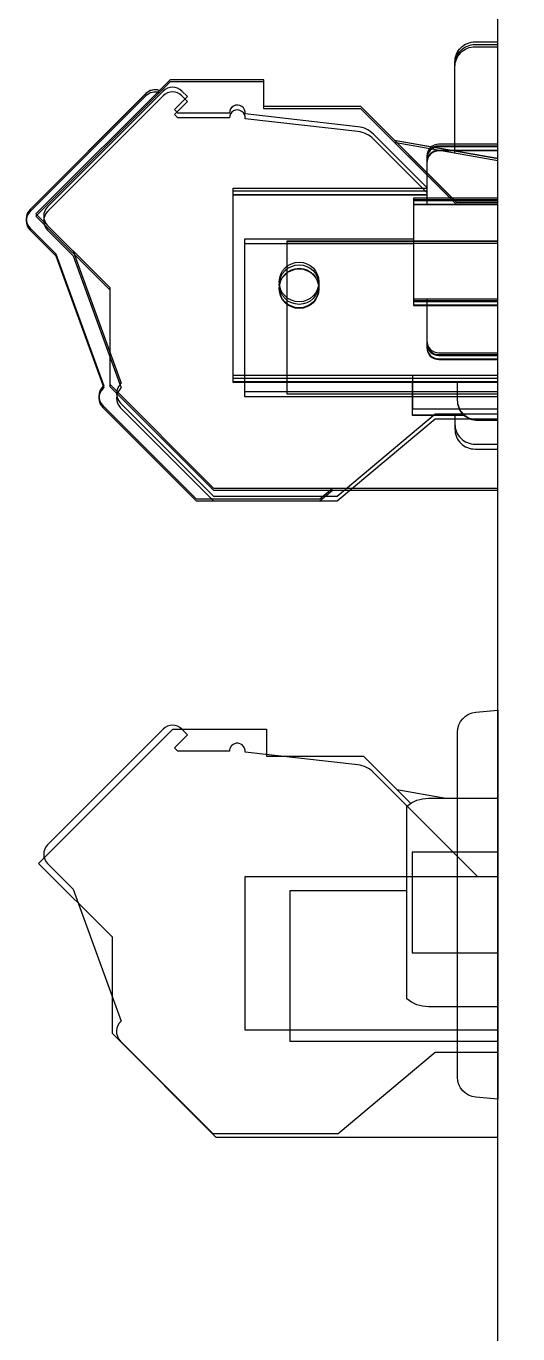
# Model space of a CAD drawing. Extents: x 1 to 47, y 1 to 35.
# Drawn here: x 26.558 to 27.291, y 13.265 to 15.215 of the extents above; entities that cross this region are included whole.
import ezdxf

# ---------------------------------------------------------------- set-up
doc = ezdxf.new("R2010")
doc.units = 0
doc.header["$MEASUREMENT"] = 0
for name, color, linetype in [('10_00______DWG_', 7, 'CONTINUOUS'), ('3_01__A-__NO_ETH__EIA-232_', 7, 'CONTINUOUS'), ('3_02__B-__NO_ETH__EIA-485_', 7, 'CONTINUOUS'), ('3_03__C-___1__10-100BASE-T', 7, 'CONTINUOUS'), ('3_04__D-___1__10-100BASE-T', 7, 'CONTINUOUS'), ('3_05__E-___1__100BASEFX_MM', 7, 'CONTINUOUS'), ('3_06__F-___2__10-100BASE-T', 7, 'CONTINUOUS'), ('3_07__G-___2__100BASE-FX_M', 7, 'CONTINUOUS'), ('3_08__0-__NO_ETH__EIA-232_', 7, 'CONTINUOUS'), ('3_09__1-__NO_ETH__EIA-485_', 7, 'CONTINUOUS'), ('3_10__2-___1__10-100BASE-T', 7, 'CONTINUOUS'), ('3_11__3-___1__10-100BASE-T', 7, 'CONTINUOUS'), ('3_12__4-___1__100BASEFX_MM', 7, 'CONTINUOUS'), ('3_13__6-___2__10-100BASE-T', 7, 'CONTINUOUS'), ('3_14__8-___2__100BASE-FX_M', 7, 'CONTINUOUS'), ('4_01__0-__EMPTY', 7, 'CONTINUOUS'), ('4_02__A0__SERIAL_COMMUNICA', 7, 'CONTINUOUS'), ('4_03__B-___3__DI___4__DO__', 7, 'CONTINUOUS'), ('4_04__1-___4__DI___4__DO__', 7, 'CONTINUOUS'), ('4_05__C-___4__DI___4__DO__', 7, 'CONTINUOUS'), ('4_06__D-___4__DI___3__DO__', 7, 'CONTINUOUS'), ('4_07__2A___8__FORM_A_DO', 7, 'CONTINUOUS'), ('4_08__2B___8__FORM_B_DO', 7, 'CONTINUOUS'), ('4_09__2C___8__DO__6__FORM_', 7, 'CONTINUOUS'), ('4_10__2D___8__DO__2__FORM_', 7, 'CONTINUOUS'), ('4_11__2G___8__DO__4__FORM_', 7, 'CONTINUOUS'), ('4_12__3-___8__DI', 7, 'CONTINUOUS'), ('4_13__4-___14__DI', 7, 'CONTINUOUS'), ('4_14__5-___8__AI', 7, 'CONTINUOUS'), ('4_15__6-___4__AI____4__AO', 7, 'CONTINUOUS')]:
    doc.layers.add(name, color=color, linetype=linetype)

msp = doc.modelspace()

# ---------------------------------------------------------------- linework, layer by layer
at = {"layer": '10_00______DWG_'}
msp.add_lwpolyline([(32.356, 9.7794), (27.2612, 9.7794), (27.2612, 17.0629), (32.356, 17.0629)], dxfattribs=at)
at = {"layer": '3_01__A-__NO_ETH__EIA-232_'}
for points in [[(27.1973, 15.0366), (27.1973, 15.1619, -0.414214), (27.2273, 15.1919), (27.2613, 15.1919)], [(27.1554, 14.9746), (27.076, 15.0541, 0.169586), (27.0526, 15.0653), (26.8844, 15.0845, 1.058395), (26.8609, 15.0858), (26.7839, 15.0858), (26.779, 15.0908), (26.7984, 15.1103), (26.7901, 15.1186, 0.414214), (26.7623, 15.1186), (26.5897, 14.946, 0.414214), (26.5897, 14.9182), (26.6279, 14.8799), (26.6996, 14.683), (26.6982, 14.6816, 0.414214), (26.6982, 14.6537), (26.8374, 14.5145), (27.0219, 14.5145), (27.1679, 14.637), (27.2613, 14.637)], [(27.2613, 15.0366), (27.1731, 15.0366, 0.414214), (27.1554, 15.0188), (27.1554, 14.9561)], [(27.1554, 14.8061), (27.1554, 14.7433, 0.414214), (27.1731, 14.7255), (27.2613, 14.7255)], [(27.1973, 14.637), (27.1973, 14.6219, 0.414214), (27.2273, 14.5919), (27.2613, 14.5919)]]:
    msp.add_lwpolyline(points, format="xyb", dxfattribs=at)
for points in [[(27.2613, 14.9561), (27.1357, 14.9561), (27.1357, 14.8061), (27.2613, 14.8061)], [(27.174, 14.9561), (27.1731, 14.9569)], [(27.2613, 14.67), (26.8841, 14.67), (26.8841, 14.8983), (27.1357, 14.8983)]]:
    msp.add_lwpolyline(points, dxfattribs=at)
at = {"layer": '3_02__B-__NO_ETH__EIA-485_'}
for points in [[(27.1973, 15.0295), (27.1973, 15.158, -0.414214), (27.2273, 15.188), (27.2613, 15.188)], [(26.7563, 15.1195, 0.285461), (26.7361, 15.1148), (26.5635, 14.9421, 0.414214), (26.5635, 14.9143), (26.6018, 14.876), (26.6734, 14.6791), (26.6721, 14.6777, 0.414214), (26.6721, 14.6498), (26.8112, 14.5106), (26.9958, 14.5106), (27.0146, 14.5265)]]:
    msp.add_lwpolyline(points, format="xyb", dxfattribs=at)
for points in [[(27.2613, 14.9522), (27.2002, 14.9522), (27.0568, 15.0955), (26.9123, 15.0955), (26.9123, 15.1355), (26.7723, 15.1355), (26.5723, 14.9355), (26.6823, 14.8255), (26.6823, 14.6815), (26.8373, 14.5265), (27.2613, 14.5265)], [(27.1068, 15.0455), (27.2613, 15.0183)], [(27.2613, 14.67), (26.9473, 14.67), (26.9473, 14.895), (27.2613, 14.895)]]:
    msp.add_lwpolyline(points, dxfattribs=at)
at = {"layer": '3_03__C-___1__10-100BASE-T'}
for points in [[(27.1554, 14.9746), (27.076, 15.0541, 0.169586), (27.0526, 15.0653), (26.8844, 15.0845, 1.058395), (26.8609, 15.0858), (26.7839, 15.0858), (26.779, 15.0908), (26.7984, 15.1103), (26.7901, 15.1186, 0.414214), (26.7623, 15.1186), (26.5897, 14.946, 0.414214), (26.5897, 14.9182), (26.6279, 14.8799), (26.6996, 14.683), (26.6982, 14.6816, 0.414214), (26.6982, 14.6537), (26.8374, 14.5145), (27.0219, 14.5145), (27.1679, 14.637), (27.2613, 14.637)], [(27.2613, 15.0366), (27.1731, 15.0366, 0.414214), (27.1554, 15.0188), (27.1554, 14.9561)], [(27.1554, 14.8061), (27.1554, 14.7433, 0.414214), (27.1731, 14.7255), (27.2613, 14.7255)]]:
    msp.add_lwpolyline(points, format="xyb", dxfattribs=at)
for points in [[(27.2613, 14.9561), (27.1357, 14.9561), (27.1357, 14.8061), (27.2613, 14.8061)], [(27.2613, 14.67), (26.8841, 14.67), (26.8841, 14.8983), (27.1357, 14.8983)]]:
    msp.add_lwpolyline(points, dxfattribs=at)
at = {"layer": '3_04__D-___1__10-100BASE-T'}
for points in [[(27.2613, 14.9522), (27.2002, 14.9522), (27.0568, 15.0955), (26.9123, 15.0955), (26.9123, 15.1355), (26.7723, 15.1355), (26.5723, 14.9355), (26.6823, 14.8255), (26.6823, 14.6815), (26.8373, 14.5265), (27.2613, 14.5265)], [(27.1068, 15.0455), (27.2613, 15.0183)], [(27.2613, 14.67), (26.9473, 14.67), (26.9473, 14.895), (27.2613, 14.895)]]:
    msp.add_lwpolyline(points, dxfattribs=at)
msp.add_lwpolyline([(26.7563, 15.1195, 0.285461), (26.7361, 15.1148), (26.5635, 14.9421, 0.414214), (26.5635, 14.9143), (26.6018, 14.876), (26.6734, 14.6791), (26.6721, 14.6777, 0.414214), (26.6721, 14.6498), (26.8112, 14.5106), (26.9958, 14.5106), (27.0146, 14.5265)], format="xyb", dxfattribs=at)
at = {"layer": '3_05__E-___1__100BASEFX_MM'}
for points in [[(27.2613, 15.0301), (27.1731, 15.0301, 0.414214), (27.1554, 15.0124), (27.1554, 14.9496)], [(27.1554, 14.7996), (27.1554, 14.7368, 0.414214), (27.1731, 14.7191), (27.2613, 14.7191)], [(27.2613, 14.6278), (27.2313, 14.6278, -0.41792), (27.2013, 14.6582), (27.2013, 14.6849)]]:
    msp.add_lwpolyline(points, format="xyb", dxfattribs=at)
for points in [[(27.2613, 14.6849), (26.8664, 14.6849), (26.8664, 14.9644), (27.1554, 14.9644)], [(27.2613, 14.9496), (27.1357, 14.9496), (27.1357, 14.7996), (27.2613, 14.7996)], [(27.2114, 14.6353), (27.1342, 14.6353), (27.1342, 14.6849)]]:
    msp.add_lwpolyline(points, dxfattribs=at)
msp.add_circle((26.9648, 14.8247), 0.0295, dxfattribs=at)
at = {"layer": '3_06__F-___2__10-100BASE-T'}
for points in [[(27.2613, 15.0292), (27.1731, 15.0292, 0.414214), (27.1554, 15.0115), (27.1554, 14.9487)], [(27.1554, 14.7987), (27.1554, 14.7359, 0.414214), (27.1731, 14.7182), (27.2613, 14.7182)]]:
    msp.add_lwpolyline(points, format="xyb", dxfattribs=at)
msp.add_lwpolyline([(27.2613, 14.9487), (27.1357, 14.9487), (27.1357, 14.7987), (27.2613, 14.7987)], dxfattribs=at)
at = {"layer": '3_07__G-___2__100BASE-FX_M'}
for points in [[(27.2613, 15.0292), (27.1731, 15.0292, 0.414214), (27.1554, 15.0115), (27.1554, 14.9487)], [(27.1554, 14.7987), (27.1554, 14.7359, 0.414214), (27.1731, 14.7182), (27.2613, 14.7182)]]:
    msp.add_lwpolyline(points, format="xyb", dxfattribs=at)
msp.add_lwpolyline([(27.2613, 14.9487), (27.1357, 14.9487), (27.1357, 14.7987), (27.2613, 14.7987)], dxfattribs=at)
at = {"layer": '3_08__0-__NO_ETH__EIA-232_'}
for points in [[(27.1973, 15.0293), (27.1973, 15.1546, -0.414214), (27.2273, 15.1846), (27.2613, 15.1846)], [(27.1554, 14.9674), (27.076, 15.0468, 0.169586), (27.0526, 15.0581), (26.8844, 15.0772, 1.058395), (26.8609, 15.0786), (26.7839, 15.0786), (26.779, 15.0835), (26.7984, 15.103), (26.7901, 15.1114, 0.414214), (26.7623, 15.1114), (26.5897, 14.9388, 0.414214), (26.5897, 14.9109), (26.6279, 14.8726), (26.6996, 14.6757), (26.6982, 14.6743, 0.414214), (26.6982, 14.6465), (26.8374, 14.5073), (27.0219, 14.5073), (27.1679, 14.6297), (27.2613, 14.6297)], [(27.2613, 15.0293), (27.1731, 15.0293, 0.414214), (27.1554, 15.0116), (27.1554, 14.9488)], [(27.1554, 14.7988), (27.1554, 14.736, 0.414214), (27.1731, 14.7183), (27.2613, 14.7183)], [(27.1973, 14.6297), (27.1973, 14.6146, 0.414214), (27.2273, 14.5846), (27.2613, 14.5846)]]:
    msp.add_lwpolyline(points, format="xyb", dxfattribs=at)
for points in [[(27.2613, 14.9488), (27.1357, 14.9488), (27.1357, 14.7988), (27.2613, 14.7988)], [(27.174, 14.9488), (27.1731, 14.9497)], [(27.2613, 14.6627), (26.8841, 14.6627), (26.8841, 14.8911), (27.1357, 14.8911)]]:
    msp.add_lwpolyline(points, dxfattribs=at)
at = {"layer": '3_09__1-__NO_ETH__EIA-485_'}
for points in [[(27.1973, 15.0261), (27.1973, 15.1546, -0.414214), (27.2273, 15.1846), (27.2613, 15.1846)], [(26.7563, 15.1161, 0.285461), (26.7361, 15.1113), (26.5635, 14.9387, 0.414214), (26.5635, 14.9109), (26.6018, 14.8726), (26.6734, 14.6757), (26.6721, 14.6743, 0.414214), (26.6721, 14.6464), (26.8112, 14.5072), (26.9958, 14.5072), (27.0146, 14.5231)]]:
    msp.add_lwpolyline(points, format="xyb", dxfattribs=at)
for points in [[(27.2613, 14.9488), (27.2002, 14.9488), (27.0568, 15.0921), (26.9123, 15.0921), (26.9123, 15.1321), (26.7723, 15.1321), (26.5723, 14.9321), (26.6823, 14.8221), (26.6823, 14.6781), (26.8373, 14.5231), (27.2613, 14.5231)], [(27.1068, 15.0421), (27.2613, 15.0148)], [(27.2613, 14.6666), (26.9473, 14.6666), (26.9473, 14.8916), (27.2613, 14.8916)]]:
    msp.add_lwpolyline(points, dxfattribs=at)
at = {"layer": '3_10__2-___1__10-100BASE-T'}
for points in [[(27.1554, 14.9674), (27.076, 15.0468, 0.169586), (27.0526, 15.0581), (26.8844, 15.0772, 1.058395), (26.8609, 15.0786), (26.7839, 15.0786), (26.779, 15.0835), (26.7984, 15.103), (26.7901, 15.1114, 0.414214), (26.7623, 15.1114), (26.5897, 14.9388, 0.414214), (26.5897, 14.9109), (26.6279, 14.8726), (26.6996, 14.6757), (26.6982, 14.6743, 0.414214), (26.6982, 14.6465), (26.8374, 14.5073), (27.0219, 14.5073), (27.1679, 14.6297), (27.2613, 14.6297)], [(27.2613, 15.0293), (27.1731, 15.0293, 0.414214), (27.1554, 15.0116), (27.1554, 14.9488)], [(27.1554, 14.7988), (27.1554, 14.736, 0.414214), (27.1731, 14.7183), (27.2613, 14.7183)]]:
    msp.add_lwpolyline(points, format="xyb", dxfattribs=at)
for points in [[(27.2613, 14.9488), (27.1357, 14.9488), (27.1357, 14.7988), (27.2613, 14.7988)], [(27.2613, 14.6627), (26.8841, 14.6627), (26.8841, 14.8911), (27.1357, 14.8911)]]:
    msp.add_lwpolyline(points, dxfattribs=at)
at = {"layer": '3_11__3-___1__10-100BASE-T'}
for points in [[(27.2613, 14.952), (27.2002, 14.952), (27.0568, 15.0954), (26.9123, 15.0954), (26.9123, 15.1354), (26.7723, 15.1354), (26.5723, 14.9354), (26.6823, 14.8254), (26.6823, 14.6814), (26.8373, 14.5264), (27.2613, 14.5264)], [(27.1068, 15.0454), (27.2613, 15.0181)], [(27.2613, 14.6699), (26.9473, 14.6699), (26.9473, 14.8949), (27.2613, 14.8949)]]:
    msp.add_lwpolyline(points, dxfattribs=at)
msp.add_lwpolyline([(26.7563, 15.1193, 0.285461), (26.7361, 15.1146), (26.5635, 14.942, 0.414214), (26.5635, 14.9142), (26.6018, 14.8759), (26.6734, 14.6789), (26.6721, 14.6775, 0.414214), (26.6721, 14.6497), (26.8112, 14.5105), (26.9958, 14.5105), (27.0146, 14.5264)], format="xyb", dxfattribs=at)
at = {"layer": '3_12__4-___1__100BASEFX_MM'}
for points in [[(27.2613, 15.0293), (27.1731, 15.0293, 0.414214), (27.1554, 15.0116), (27.1554, 14.9488)], [(27.1554, 14.7988), (27.1554, 14.736, 0.414214), (27.1731, 14.7182), (27.2613, 14.7182)], [(27.2613, 14.627), (27.2313, 14.627, -0.41792), (27.2013, 14.6574), (27.2013, 14.6841)]]:
    msp.add_lwpolyline(points, format="xyb", dxfattribs=at)
for points in [[(27.2613, 14.6841), (26.8664, 14.6841), (26.8664, 14.9636), (27.1554, 14.9636)], [(27.2613, 14.9488), (27.1357, 14.9488), (27.1357, 14.7988), (27.2613, 14.7988)], [(27.2114, 14.6345), (27.1342, 14.6345), (27.1342, 14.6841)]]:
    msp.add_lwpolyline(points, dxfattribs=at)
msp.add_circle((26.9648, 14.8238), 0.0295, dxfattribs=at)
at = {"layer": '3_13__6-___2__10-100BASE-T'}
for points in [[(27.2613, 15.0353), (27.1731, 15.0353, 0.414214), (27.1554, 15.0176), (27.1554, 14.9548)], [(27.1554, 14.8048), (27.1554, 14.742, 0.414214), (27.1731, 14.7243), (27.2613, 14.7243)]]:
    msp.add_lwpolyline(points, format="xyb", dxfattribs=at)
for points in [[(27.2613, 14.6901), (26.8664, 14.6901), (26.8664, 14.9696), (27.1554, 14.9696)], [(27.2613, 14.9548), (27.1357, 14.9548), (27.1357, 14.8048), (27.2613, 14.8048)]]:
    msp.add_lwpolyline(points, dxfattribs=at)
msp.add_circle((26.9648, 14.8299), 0.0295, dxfattribs=at)
at = {"layer": '3_14__8-___2__100BASE-FX_M'}
for points in [[(27.2613, 15.0392), (27.1731, 15.0392, 0.414214), (27.1554, 15.0215), (27.1554, 14.9587)], [(27.1554, 14.8087), (27.1554, 14.7459, 0.414214), (27.1731, 14.7282), (27.2613, 14.7282)]]:
    msp.add_lwpolyline(points, format="xyb", dxfattribs=at)
for points in [[(27.2613, 14.6941), (26.8664, 14.6941), (26.8664, 14.9736), (27.1554, 14.9736)], [(27.2613, 14.9587), (27.1357, 14.9587), (27.1357, 14.8087), (27.2613, 14.8087)], [(27.1342, 14.6941), (27.1342, 14.6445), (27.2613, 14.6445)]]:
    msp.add_lwpolyline(points, dxfattribs=at)
msp.add_circle((26.9648, 14.8338), 0.0295, dxfattribs=at)
at = {"layer": '4_01__0-__EMPTY'}
msp.add_lwpolyline([(27.2613, 14.1951), (27.2613, 13.6151), (27.2286, 13.6179, -0.388879), (27.2013, 13.6478), (27.2013, 14.1623, -0.388879), (27.2286, 14.1922)], format="xyb", close=True, dxfattribs=at)
at = {"layer": '4_02__A0__SERIAL_COMMUNICA'}
for points in [[(27.2613, 13.5578), (26.8413, 13.5578), (26.6863, 13.7128), (26.6863, 13.8568), (26.5763, 13.9668), (26.7763, 14.1668), (26.9163, 14.1668), (26.9163, 14.1268), (27.0608, 14.1268), (27.1313, 14.0562)], [(27.1108, 14.0768), (27.1837, 14.0639)], [(27.2613, 13.9834), (27.1334, 13.9834), (27.1334, 13.8334), (27.2613, 13.8334)], [(27.2613, 13.7013), (26.9513, 13.7013), (26.9513, 13.9263), (27.1254, 13.9263)]]:
    msp.add_lwpolyline(points, dxfattribs=at)
msp.add_lwpolyline([(27.2613, 13.7529), (27.1579, 13.7529, -0.178739), (27.1254, 13.7649), (27.1254, 14.0519, -0.178739), (27.1579, 14.0639), (27.2613, 14.0639)], format="xyb", dxfattribs=at)
at = {"layer": '4_03__B-___3__DI___4__DO__'}
msp.add_lwpolyline([(27.2317, 13.9466), (27.076, 14.1024, 0.169586), (27.0526, 14.1136), (26.8844, 14.1328, 0.430941), (26.8733, 14.1459, 0.430926), (26.8609, 14.1341), (26.7839, 14.1341), (26.779, 14.1391), (26.7984, 14.1586), (26.7901, 14.1669, 0.414218), (26.7623, 14.1669), (26.5897, 13.9943, 0.414213), (26.5897, 13.9665), (26.6279, 13.9282), (26.6996, 13.7313, 0.440578), (26.6982, 13.702), (26.8363, 13.564), (27.0233, 13.564), (27.1679, 13.6853), (27.2613, 13.6853)], format="xyb", dxfattribs=at)
msp.add_lwpolyline([(27.2317, 13.9466), (27.076, 14.1024, 0.169586), (27.0526, 14.1136), (26.8844, 14.1328, 0.430941), (26.8733, 14.1459, 0.430926), (26.8609, 14.1341), (26.7839, 14.1341), (26.779, 14.1391), (26.7984, 14.1586), (26.7901, 14.1669, 0.414218), (26.7623, 14.1669), (26.5897, 13.9943, 0.414213), (26.5897, 13.9665), (26.6279, 13.9282), (26.6996, 13.7313, 0.440578), (26.6982, 13.702), (26.8363, 13.564), (27.0233, 13.564), (27.1679, 13.6853), (27.2613, 13.6853)], format="xyb", dxfattribs=at)
msp.add_lwpolyline([(27.2613, 13.9466), (26.8841, 13.9466), (26.8841, 13.7183), (27.2613, 13.7183)], dxfattribs=at)
msp.add_lwpolyline([(27.2613, 13.9466), (26.8841, 13.9466), (26.8841, 13.7183), (27.2613, 13.7183)], dxfattribs=at)
at = {"layer": '4_04__1-___4__DI___4__DO__'}
msp.add_lwpolyline([(27.2317, 13.9466), (27.076, 14.1024, 0.169586), (27.0526, 14.1136), (26.8844, 14.1328, 0.430941), (26.8733, 14.1459, 0.430926), (26.8609, 14.1341), (26.7839, 14.1341), (26.779, 14.1391), (26.7984, 14.1586), (26.7901, 14.1669, 0.414218), (26.7623, 14.1669), (26.5897, 13.9943, 0.414213), (26.5897, 13.9665), (26.6279, 13.9282), (26.6996, 13.7313, 0.440578), (26.6982, 13.702), (26.8363, 13.564), (27.0233, 13.564), (27.1679, 13.6853), (27.2613, 13.6853)], format="xyb", dxfattribs=at)
msp.add_lwpolyline([(27.2317, 13.9466), (27.076, 14.1024, 0.169586), (27.0526, 14.1136), (26.8844, 14.1328, 0.430941), (26.8733, 14.1459, 0.430926), (26.8609, 14.1341), (26.7839, 14.1341), (26.779, 14.1391), (26.7984, 14.1586), (26.7901, 14.1669, 0.414218), (26.7623, 14.1669), (26.5897, 13.9943, 0.414213), (26.5897, 13.9665), (26.6279, 13.9282), (26.6996, 13.7313, 0.440578), (26.6982, 13.702), (26.8363, 13.564), (27.0233, 13.564), (27.1679, 13.6853), (27.2613, 13.6853)], format="xyb", dxfattribs=at)
msp.add_lwpolyline([(27.2613, 13.9466), (26.8841, 13.9466), (26.8841, 13.7183), (27.2613, 13.7183)], dxfattribs=at)
msp.add_lwpolyline([(27.2613, 13.9466), (26.8841, 13.9466), (26.8841, 13.7183), (27.2613, 13.7183)], dxfattribs=at)
at = {"layer": '4_05__C-___4__DI___4__DO__'}
msp.add_lwpolyline([(27.2317, 13.9466), (27.076, 14.1024, 0.169586), (27.0526, 14.1136), (26.8844, 14.1328, 0.430941), (26.8733, 14.1459, 0.430926), (26.8609, 14.1341), (26.7839, 14.1341), (26.779, 14.1391), (26.7984, 14.1586), (26.7901, 14.1669, 0.414218), (26.7623, 14.1669), (26.5897, 13.9943, 0.414213), (26.5897, 13.9665), (26.6279, 13.9282), (26.6996, 13.7313, 0.440578), (26.6982, 13.702), (26.8363, 13.564), (27.0233, 13.564), (27.1679, 13.6853), (27.2613, 13.6853)], format="xyb", dxfattribs=at)
msp.add_lwpolyline([(27.2317, 13.9466), (27.076, 14.1024, 0.169586), (27.0526, 14.1136), (26.8844, 14.1328, 0.430941), (26.8733, 14.1459, 0.430926), (26.8609, 14.1341), (26.7839, 14.1341), (26.779, 14.1391), (26.7984, 14.1586), (26.7901, 14.1669, 0.414218), (26.7623, 14.1669), (26.5897, 13.9943, 0.414213), (26.5897, 13.9665), (26.6279, 13.9282), (26.6996, 13.7313, 0.440578), (26.6982, 13.702), (26.8363, 13.564), (27.0233, 13.564), (27.1679, 13.6853), (27.2613, 13.6853)], format="xyb", dxfattribs=at)
msp.add_lwpolyline([(27.2613, 13.9466), (26.8841, 13.9466), (26.8841, 13.7183), (27.2613, 13.7183)], dxfattribs=at)
msp.add_lwpolyline([(27.2613, 13.9466), (26.8841, 13.9466), (26.8841, 13.7183), (27.2613, 13.7183)], dxfattribs=at)
at = {"layer": '4_06__D-___4__DI___3__DO__'}
msp.add_lwpolyline([(27.2317, 13.9466), (27.076, 14.1024, 0.169586), (27.0526, 14.1136), (26.8844, 14.1328, 0.430941), (26.8733, 14.1459, 0.430926), (26.8609, 14.1341), (26.7839, 14.1341), (26.779, 14.1391), (26.7984, 14.1586), (26.7901, 14.1669, 0.414218), (26.7623, 14.1669), (26.5897, 13.9943, 0.414213), (26.5897, 13.9665), (26.6279, 13.9282), (26.6996, 13.7313, 0.440578), (26.6982, 13.702), (26.8363, 13.564), (27.0233, 13.564), (27.1679, 13.6853), (27.2613, 13.6853)], format="xyb", dxfattribs=at)
msp.add_lwpolyline([(27.2317, 13.9466), (27.076, 14.1024, 0.169586), (27.0526, 14.1136), (26.8844, 14.1328, 0.430941), (26.8733, 14.1459, 0.430926), (26.8609, 14.1341), (26.7839, 14.1341), (26.779, 14.1391), (26.7984, 14.1586), (26.7901, 14.1669, 0.414218), (26.7623, 14.1669), (26.5897, 13.9943, 0.414213), (26.5897, 13.9665), (26.6279, 13.9282), (26.6996, 13.7313, 0.440578), (26.6982, 13.702), (26.8363, 13.564), (27.0233, 13.564), (27.1679, 13.6853), (27.2613, 13.6853)], format="xyb", dxfattribs=at)
msp.add_lwpolyline([(27.2613, 13.9466), (26.8841, 13.9466), (26.8841, 13.7183), (27.2613, 13.7183)], dxfattribs=at)
msp.add_lwpolyline([(27.2613, 13.9466), (26.8841, 13.9466), (26.8841, 13.7183), (27.2613, 13.7183)], dxfattribs=at)
at = {"layer": '4_07__2A___8__FORM_A_DO'}
msp.add_lwpolyline([(27.2317, 13.9466), (27.076, 14.1024, 0.169586), (27.0526, 14.1136), (26.8844, 14.1328, 0.430941), (26.8733, 14.1459, 0.430926), (26.8609, 14.1341), (26.7839, 14.1341), (26.779, 14.1391), (26.7984, 14.1586), (26.7901, 14.1669, 0.414218), (26.7623, 14.1669), (26.5897, 13.9943, 0.414213), (26.5897, 13.9665), (26.6279, 13.9282), (26.6996, 13.7313, 0.440578), (26.6982, 13.702), (26.8363, 13.564), (27.0233, 13.564), (27.1679, 13.6853), (27.2613, 13.6853)], format="xyb", dxfattribs=at)
msp.add_lwpolyline([(27.2317, 13.9466), (27.076, 14.1024, 0.169586), (27.0526, 14.1136), (26.8844, 14.1328, 0.430941), (26.8733, 14.1459, 0.430926), (26.8609, 14.1341), (26.7839, 14.1341), (26.779, 14.1391), (26.7984, 14.1586), (26.7901, 14.1669, 0.414218), (26.7623, 14.1669), (26.5897, 13.9943, 0.414213), (26.5897, 13.9665), (26.6279, 13.9282), (26.6996, 13.7313, 0.440578), (26.6982, 13.702), (26.8363, 13.564), (27.0233, 13.564), (27.1679, 13.6853), (27.2613, 13.6853)], format="xyb", dxfattribs=at)
msp.add_lwpolyline([(27.2613, 13.9466), (26.8841, 13.9466), (26.8841, 13.7183), (27.2613, 13.7183)], dxfattribs=at)
msp.add_lwpolyline([(27.2613, 13.9466), (26.8841, 13.9466), (26.8841, 13.7183), (27.2613, 13.7183)], dxfattribs=at)
at = {"layer": '4_08__2B___8__FORM_B_DO'}
msp.add_lwpolyline([(27.2317, 13.9466), (27.076, 14.1024, 0.169586), (27.0526, 14.1136), (26.8844, 14.1328, 0.430941), (26.8733, 14.1459, 0.430926), (26.8609, 14.1341), (26.7839, 14.1341), (26.779, 14.1391), (26.7984, 14.1586), (26.7901, 14.1669, 0.414218), (26.7623, 14.1669), (26.5897, 13.9943, 0.414213), (26.5897, 13.9665), (26.6279, 13.9282), (26.6996, 13.7313, 0.440578), (26.6982, 13.702), (26.8363, 13.564), (27.0233, 13.564), (27.1679, 13.6853), (27.2613, 13.6853)], format="xyb", dxfattribs=at)
msp.add_lwpolyline([(27.2317, 13.9466), (27.076, 14.1024, 0.169586), (27.0526, 14.1136), (26.8844, 14.1328, 0.430941), (26.8733, 14.1459, 0.430926), (26.8609, 14.1341), (26.7839, 14.1341), (26.779, 14.1391), (26.7984, 14.1586), (26.7901, 14.1669, 0.414218), (26.7623, 14.1669), (26.5897, 13.9943, 0.414213), (26.5897, 13.9665), (26.6279, 13.9282), (26.6996, 13.7313, 0.440578), (26.6982, 13.702), (26.8363, 13.564), (27.0233, 13.564), (27.1679, 13.6853), (27.2613, 13.6853)], format="xyb", dxfattribs=at)
msp.add_lwpolyline([(27.2613, 13.9466), (26.8841, 13.9466), (26.8841, 13.7183), (27.2613, 13.7183)], dxfattribs=at)
msp.add_lwpolyline([(27.2613, 13.9466), (26.8841, 13.9466), (26.8841, 13.7183), (27.2613, 13.7183)], dxfattribs=at)
at = {"layer": '4_09__2C___8__DO__6__FORM_'}
msp.add_lwpolyline([(27.2317, 13.9466), (27.076, 14.1024, 0.169586), (27.0526, 14.1136), (26.8844, 14.1328, 0.430941), (26.8733, 14.1459, 0.430926), (26.8609, 14.1341), (26.7839, 14.1341), (26.779, 14.1391), (26.7984, 14.1586), (26.7901, 14.1669, 0.414218), (26.7623, 14.1669), (26.5897, 13.9943, 0.414213), (26.5897, 13.9665), (26.6279, 13.9282), (26.6996, 13.7313, 0.440578), (26.6982, 13.702), (26.8363, 13.564), (27.0233, 13.564), (27.1679, 13.6853), (27.2613, 13.6853)], format="xyb", dxfattribs=at)
msp.add_lwpolyline([(27.2317, 13.9466), (27.076, 14.1024, 0.169586), (27.0526, 14.1136), (26.8844, 14.1328, 0.430941), (26.8733, 14.1459, 0.430926), (26.8609, 14.1341), (26.7839, 14.1341), (26.779, 14.1391), (26.7984, 14.1586), (26.7901, 14.1669, 0.414218), (26.7623, 14.1669), (26.5897, 13.9943, 0.414213), (26.5897, 13.9665), (26.6279, 13.9282), (26.6996, 13.7313, 0.440578), (26.6982, 13.702), (26.8363, 13.564), (27.0233, 13.564), (27.1679, 13.6853), (27.2613, 13.6853)], format="xyb", dxfattribs=at)
msp.add_lwpolyline([(27.2613, 13.9466), (26.8841, 13.9466), (26.8841, 13.7183), (27.2613, 13.7183)], dxfattribs=at)
msp.add_lwpolyline([(27.2613, 13.9466), (26.8841, 13.9466), (26.8841, 13.7183), (27.2613, 13.7183)], dxfattribs=at)
at = {"layer": '4_10__2D___8__DO__2__FORM_'}
msp.add_lwpolyline([(27.2317, 13.9466), (27.076, 14.1024, 0.169586), (27.0526, 14.1136), (26.8844, 14.1328, 0.430941), (26.8733, 14.1459, 0.430926), (26.8609, 14.1341), (26.7839, 14.1341), (26.779, 14.1391), (26.7984, 14.1586), (26.7901, 14.1669, 0.414218), (26.7623, 14.1669), (26.5897, 13.9943, 0.414213), (26.5897, 13.9665), (26.6279, 13.9282), (26.6996, 13.7313, 0.440578), (26.6982, 13.702), (26.8363, 13.564), (27.0233, 13.564), (27.1679, 13.6853), (27.2613, 13.6853)], format="xyb", dxfattribs=at)
msp.add_lwpolyline([(27.2317, 13.9466), (27.076, 14.1024, 0.169586), (27.0526, 14.1136), (26.8844, 14.1328, 0.430941), (26.8733, 14.1459, 0.430926), (26.8609, 14.1341), (26.7839, 14.1341), (26.779, 14.1391), (26.7984, 14.1586), (26.7901, 14.1669, 0.414218), (26.7623, 14.1669), (26.5897, 13.9943, 0.414213), (26.5897, 13.9665), (26.6279, 13.9282), (26.6996, 13.7313, 0.440578), (26.6982, 13.702), (26.8363, 13.564), (27.0233, 13.564), (27.1679, 13.6853), (27.2613, 13.6853)], format="xyb", dxfattribs=at)
msp.add_lwpolyline([(27.2613, 13.9466), (26.8841, 13.9466), (26.8841, 13.7183), (27.2613, 13.7183)], dxfattribs=at)
msp.add_lwpolyline([(27.2613, 13.9466), (26.8841, 13.9466), (26.8841, 13.7183), (27.2613, 13.7183)], dxfattribs=at)
at = {"layer": '4_11__2G___8__DO__4__FORM_'}
msp.add_lwpolyline([(27.2317, 13.9466), (27.076, 14.1024, 0.169586), (27.0526, 14.1136), (26.8844, 14.1328, 0.430941), (26.8733, 14.1459, 0.430926), (26.8609, 14.1341), (26.7839, 14.1341), (26.779, 14.1391), (26.7984, 14.1586), (26.7901, 14.1669, 0.414218), (26.7623, 14.1669), (26.5897, 13.9943, 0.414213), (26.5897, 13.9665), (26.6279, 13.9282), (26.6996, 13.7313, 0.440578), (26.6982, 13.702), (26.8363, 13.564), (27.0233, 13.564), (27.1679, 13.6853), (27.2613, 13.6853)], format="xyb", dxfattribs=at)
msp.add_lwpolyline([(27.2317, 13.9466), (27.076, 14.1024, 0.169586), (27.0526, 14.1136), (26.8844, 14.1328, 0.430941), (26.8733, 14.1459, 0.430926), (26.8609, 14.1341), (26.7839, 14.1341), (26.779, 14.1391), (26.7984, 14.1586), (26.7901, 14.1669, 0.414218), (26.7623, 14.1669), (26.5897, 13.9943, 0.414213), (26.5897, 13.9665), (26.6279, 13.9282), (26.6996, 13.7313, 0.440578), (26.6982, 13.702), (26.8363, 13.564), (27.0233, 13.564), (27.1679, 13.6853), (27.2613, 13.6853)], format="xyb", dxfattribs=at)
msp.add_lwpolyline([(27.2613, 13.9466), (26.8841, 13.9466), (26.8841, 13.7183), (27.2613, 13.7183)], dxfattribs=at)
msp.add_lwpolyline([(27.2613, 13.9466), (26.8841, 13.9466), (26.8841, 13.7183), (27.2613, 13.7183)], dxfattribs=at)
at = {"layer": '4_12__3-___8__DI'}
msp.add_lwpolyline([(27.2317, 13.9466), (27.076, 14.1024, 0.169586), (27.0526, 14.1136), (26.8844, 14.1328, 0.430941), (26.8733, 14.1459, 0.430926), (26.8609, 14.1341), (26.7839, 14.1341), (26.779, 14.1391), (26.7984, 14.1586), (26.7901, 14.1669, 0.414218), (26.7623, 14.1669), (26.5897, 13.9943, 0.414213), (26.5897, 13.9665), (26.6279, 13.9282), (26.6996, 13.7313, 0.440578), (26.6982, 13.702), (26.8363, 13.564), (27.0233, 13.564), (27.1679, 13.6853), (27.2613, 13.6853)], format="xyb", dxfattribs=at)
msp.add_lwpolyline([(27.2317, 13.9466), (27.076, 14.1024, 0.169586), (27.0526, 14.1136), (26.8844, 14.1328, 0.430941), (26.8733, 14.1459, 0.430926), (26.8609, 14.1341), (26.7839, 14.1341), (26.779, 14.1391), (26.7984, 14.1586), (26.7901, 14.1669, 0.414218), (26.7623, 14.1669), (26.5897, 13.9943, 0.414213), (26.5897, 13.9665), (26.6279, 13.9282), (26.6996, 13.7313, 0.440578), (26.6982, 13.702), (26.8363, 13.564), (27.0233, 13.564), (27.1679, 13.6853), (27.2613, 13.6853)], format="xyb", dxfattribs=at)
msp.add_lwpolyline([(27.2613, 13.9466), (26.8841, 13.9466), (26.8841, 13.7183), (27.2613, 13.7183)], dxfattribs=at)
msp.add_lwpolyline([(27.2613, 13.9466), (26.8841, 13.9466), (26.8841, 13.7183), (27.2613, 13.7183)], dxfattribs=at)
at = {"layer": '4_13__4-___14__DI'}
msp.add_lwpolyline([(27.2317, 13.9466), (27.076, 14.1024, 0.169586), (27.0526, 14.1136), (26.8844, 14.1328, 0.430941), (26.8733, 14.1459, 0.430926), (26.8609, 14.1341), (26.7839, 14.1341), (26.779, 14.1391), (26.7984, 14.1586), (26.7901, 14.1669, 0.414218), (26.7623, 14.1669), (26.5897, 13.9943, 0.414213), (26.5897, 13.9665), (26.6279, 13.9282), (26.6996, 13.7313, 0.440578), (26.6982, 13.702), (26.8363, 13.564), (27.0233, 13.564), (27.1679, 13.6853), (27.2613, 13.6853)], format="xyb", dxfattribs=at)
msp.add_lwpolyline([(27.2317, 13.9466), (27.076, 14.1024, 0.169586), (27.0526, 14.1136), (26.8844, 14.1328, 0.430941), (26.8733, 14.1459, 0.430926), (26.8609, 14.1341), (26.7839, 14.1341), (26.779, 14.1391), (26.7984, 14.1586), (26.7901, 14.1669, 0.414218), (26.7623, 14.1669), (26.5897, 13.9943, 0.414213), (26.5897, 13.9665), (26.6279, 13.9282), (26.6996, 13.7313, 0.440578), (26.6982, 13.702), (26.8363, 13.564), (27.0233, 13.564), (27.1679, 13.6853), (27.2613, 13.6853)], format="xyb", dxfattribs=at)
msp.add_lwpolyline([(27.2613, 13.9466), (26.8841, 13.9466), (26.8841, 13.7183), (27.2613, 13.7183)], dxfattribs=at)
msp.add_lwpolyline([(27.2613, 13.9466), (26.8841, 13.9466), (26.8841, 13.7183), (27.2613, 13.7183)], dxfattribs=at)
at = {"layer": '4_14__5-___8__AI'}
msp.add_lwpolyline([(27.2317, 13.9466), (27.076, 14.1024, 0.169586), (27.0526, 14.1136), (26.8844, 14.1328, 0.430941), (26.8733, 14.1459, 0.430926), (26.8609, 14.1341), (26.7839, 14.1341), (26.779, 14.1391), (26.7984, 14.1586), (26.7901, 14.1669, 0.414218), (26.7623, 14.1669), (26.5897, 13.9943, 0.414213), (26.5897, 13.9665), (26.6279, 13.9282), (26.6996, 13.7313, 0.440578), (26.6982, 13.702), (26.8363, 13.564), (27.0233, 13.564), (27.1679, 13.6853), (27.2613, 13.6853)], format="xyb", dxfattribs=at)
msp.add_lwpolyline([(27.2317, 13.9466), (27.076, 14.1024, 0.169586), (27.0526, 14.1136), (26.8844, 14.1328, 0.430941), (26.8733, 14.1459, 0.430926), (26.8609, 14.1341), (26.7839, 14.1341), (26.779, 14.1391), (26.7984, 14.1586), (26.7901, 14.1669, 0.414218), (26.7623, 14.1669), (26.5897, 13.9943, 0.414213), (26.5897, 13.9665), (26.6279, 13.9282), (26.6996, 13.7313, 0.440578), (26.6982, 13.702), (26.8363, 13.564), (27.0233, 13.564), (27.1679, 13.6853), (27.2613, 13.6853)], format="xyb", dxfattribs=at)
msp.add_lwpolyline([(27.2613, 13.9466), (26.8841, 13.9466), (26.8841, 13.7183), (27.2613, 13.7183)], dxfattribs=at)
msp.add_lwpolyline([(27.2613, 13.9466), (26.8841, 13.9466), (26.8841, 13.7183), (27.2613, 13.7183)], dxfattribs=at)
at = {"layer": '4_15__6-___4__AI____4__AO'}
msp.add_lwpolyline([(27.2317, 13.9466), (27.076, 14.1024, 0.169586), (27.0526, 14.1136), (26.8844, 14.1328, 0.430941), (26.8733, 14.1459, 0.430926), (26.8609, 14.1341), (26.7839, 14.1341), (26.779, 14.1391), (26.7984, 14.1586), (26.7901, 14.1669, 0.414218), (26.7623, 14.1669), (26.5897, 13.9943, 0.414213), (26.5897, 13.9665), (26.6279, 13.9282), (26.6996, 13.7313, 0.440578), (26.6982, 13.702), (26.8363, 13.564), (27.0233, 13.564), (27.1679, 13.6853), (27.2613, 13.6853)], format="xyb", dxfattribs=at)
msp.add_lwpolyline([(27.2317, 13.9466), (27.076, 14.1024, 0.169586), (27.0526, 14.1136), (26.8844, 14.1328, 0.430941), (26.8733, 14.1459, 0.430926), (26.8609, 14.1341), (26.7839, 14.1341), (26.779, 14.1391), (26.7984, 14.1586), (26.7901, 14.1669, 0.414218), (26.7623, 14.1669), (26.5897, 13.9943, 0.414213), (26.5897, 13.9665), (26.6279, 13.9282), (26.6996, 13.7313, 0.440578), (26.6982, 13.702), (26.8363, 13.564), (27.0233, 13.564), (27.1679, 13.6853), (27.2613, 13.6853)], format="xyb", dxfattribs=at)
msp.add_lwpolyline([(27.2613, 13.9466), (26.8841, 13.9466), (26.8841, 13.7183), (27.2613, 13.7183)], dxfattribs=at)
msp.add_lwpolyline([(27.2613, 13.9466), (26.8841, 13.9466), (26.8841, 13.7183), (27.2613, 13.7183)], dxfattribs=at)

doc.saveas('drawing.dxf')
